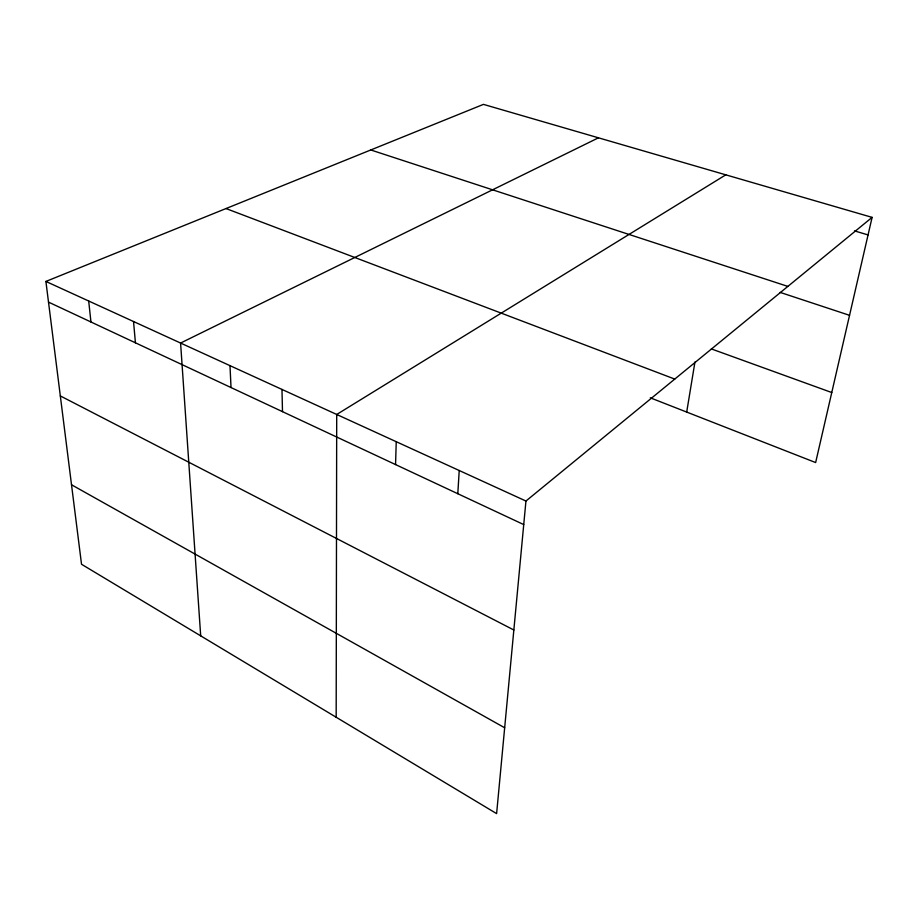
<?xml version="1.0" encoding="UTF-8"?>
<svg xmlns="http://www.w3.org/2000/svg" width="918" height="918" viewBox="0 0 918 918"><rect width="100%" height="100%" fill="white"/><g stroke="black" fill="none" stroke-linecap="round" stroke-linejoin="round"><path stroke-width="1.38" d="M336.172 717.245L336.711 414.477L725.794 174.833M395.555 464.577L396.243 441.707M457.807 493.723L459.218 470.509M872.1 217.371L525.945 501.033L496.615 813.623L81.53 564.272L45.9 281.436L483.442 104.377L872.1 217.371L815.643 462.557L650.288 397.815M686.698 412.079L694.949 362.002M598.456 137.815L180.582 343.045L200.698 635.853M854.497 230.888L868.061 234.928M370.792 149.967L787.851 286.405M780.197 292.406L849.54 315.322M711.37 348.92L831.765 392.537M226.012 208.547L674.764 379.077M45.9 281.436L525.945 501.033M48.505 302.114L523.73 524.58M60.324 395.922L513.839 630M71.512 484.761L504.671 727.767M88.69 301.012L90.951 321.988M133.523 321.529L135.428 342.804M229.993 365.651L231.026 387.557M281.975 389.439L282.503 411.654"/></g></svg>
